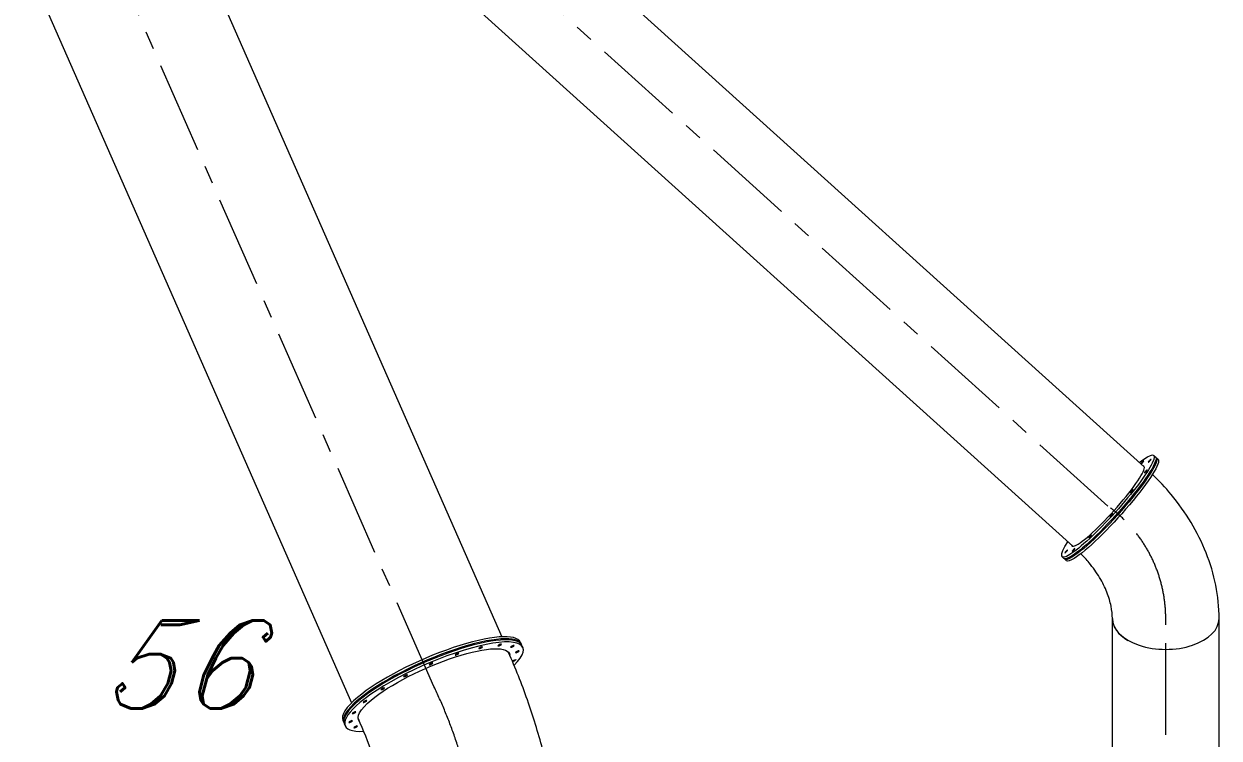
# Model space of a CAD drawing. Header units: inches. Extents: x -350577 to -266477, y -437959 to -377535.
# Drawn here: x -281470 to -277394, y -420039 to -417605 of the extents above; entities that cross this region are included whole.
import ezdxf

# ---------------------------------------------------------------- set-up
doc = ezdxf.new("R2010")
doc.units = ezdxf.units.IN
doc.header["$MEASUREMENT"] = 0
doc.linetypes.add('CENTER', pattern=[2, 1.25, -0.25, 0.25, -0.25])
doc.layers.add('CENTER       (itatec)', color=4, linetype='CENTER', lineweight=9)
doc.layers.add('ORGINAL (itatec)', color=3, linetype='Continuous', lineweight=9)
doc.styles.add('Geniso', font='geniso.shx', dxfattribs={"oblique": 15})

msp = doc.modelspace()

# ---------------------------------------------------------------- linework, layer by layer
at = {"layer": 'CENTER       (itatec)', "ltscale": 250}
for points in [[(-279909.9, -421453.2), (-279909.9, -420573.1, 0.112637), (-280071.7, -419864), (-283725.7, -411558, -0.187723), (-283756.3, -410851.7), (-281168.2, -403884.9, 0.212912), (-281232.3, -402881.5), (-283112.9, -399781.8), (-283788, -399108.3, 0.060161), (-284342.4, -398674.5)], [(-277576.2, -420528.4), (-277576.2, -419631.8, 0.241863), (-277773.2, -419248.4), (-280768.6, -416546.2, -0.080744), (-280903.2, -416378.2), (-283209.5, -412731.4)]]:
    msp.add_lwpolyline(points, format="xyb", dxfattribs=at)
at = {"layer": 'ORGINAL (itatec)', "extrusion": (-5.55112e-17, 0.816497, 0.57735)}
for p, q in [((-281620.5, -415647.9), (-279840.6, -419694)), ((-282133, -415873.4), (-280353.2, -419919.5)), ((-277649.3, -419115.1), (-280616.8, -416437.9)), ((-277893.1, -419385.4), (-280860.7, -416708.2)), ((-277617.1, -419075.4), (-277611.2, -419080.7)), ((-277608.3, -419083.4), (-277602.4, -419088.7)), ((-277929.2, -419421.4), (-277923.4, -419426.7)), ((-277920.4, -419429.4), (-277914.5, -419434.7)), ((-277758.2, -420146.3), (-277758.2, -419631.8)), ((-277394.2, -420146.3), (-277394.2, -419632)), ((-279776.5, -419712.9), (-279773.4, -419720)), ((-279771.9, -419723.6), (-279768.7, -419730.7)), ((-280382.5, -419979.5), (-280379.4, -419986.6)), ((-280377.8, -419990.2), (-280374.7, -419997.3))]:
    msp.add_line(p, q, dxfattribs=at)
at = {"layer": 'ORGINAL (itatec)', "extrusion": (1.98019e-16, -2.91155e-17, -1)}
msp.add_ellipse((-277773.2, -419248.4), major_axis=(156.1, 173), ratio=0.139799, start_param=-0.674345, end_param=2.690633, dxfattribs=at)
at = {"layer": 'ORGINAL (itatec)', "extrusion": (5.68976e-16, -3.63767e-16, -1)}
for centre in [(-277767.3, -419253.7), (-277758.5, -419261.7)]:
    msp.add_ellipse(centre, major_axis=(156.1, 173), ratio=0.139799, start_param=0, end_param=2.690633, dxfattribs=at)
at = {"layer": 'ORGINAL (itatec)', "extrusion": (6.92629e-16, -4.75317e-16, -1)}
for centre, major_axis, start_param, end_param in [((-277764.3, -419256.4), (156.1, 173), -0.060835, 2.690633), ((-277630.9, -419094), (-4.69, -5.2), -3.592552777769129, 2.690632529410457), ((-277834.3, -419352.5), (-4.69, -5.2), -3.592552777769002, 2.690632529410584), ((-277915.4, -419402.9), (-4.69, -5.2), -3.592552777770103, 2.690632529409483)]:
    msp.add_ellipse(centre, major_axis=major_axis, ratio=0.139799, start_param=start_param, end_param=end_param, dxfattribs=at)
at = {"layer": 'ORGINAL (itatec)'}
for centre, major_axis, ratio, start_param, end_param in [((-277773.2, -419248.4), (122.6, 135.9), 0.139799, -2.690633, 0.104589), ((-277773.2, -419248.4), (-122.6, -135.9), 0.139799, -0.104589, 0.45096), ((-277576.2, -419631.8), (-182, 0), 0.57735, -0.002247, 0.785402), ((-277576.2, -419631.8), (-182, 0), 0.57735, 0, 3.141593), ((-280079.5, -419846.2), (303, 133.3), 0.244262, 0, 2.440984), ((-280076.4, -419853.3), (303, 133.3), 0.244262, -0.02399, 2.440984), ((-280074.8, -419856.9), (303, 133.3), 0.244262, 0, 2.440984), ((-280071.7, -419864), (303, 133.3), 0.244262, -0.565371, 2.440984), ((-280079.5, -419846.2), (-303, -133.3), 0.244262, -0.700608, 0), ((-280071.7, -419864), (-303, -133.3), 0.244262, -0.700608, 0.558728), ((-280076.4, -419853.3), (-303, -133.3), 0.244262, -0.700608, 0.02399), ((-280074.8, -419856.9), (-303, -133.3), 0.244262, -0.700608, 0)]:
    msp.add_ellipse(centre, major_axis=major_axis, ratio=ratio, start_param=start_param, end_param=end_param, dxfattribs=at)
at = {"layer": 'ORGINAL (itatec)', "extrusion": (0, 0, -1)}
msp.add_ellipse((-277655.8, -419099.2), major_axis=(-4.69, -5.2), ratio=0.139799, start_param=-3.592552777770226, end_param=2.69063252940936, dxfattribs=at)
at = {"layer": 'ORGINAL (itatec)', "extrusion": (3.21672e-16, -1.40666e-16, -1)}
for centre, start_param, end_param in [((-277644.2, -419130.2), -3.59255277776985, 2.690632529409736), ((-277692, -419198), -3.592552777769554, 2.690632529410032), ((-277761.6, -419279.4), -3.592552777769554, 2.690632529410032), ((-277890.5, -419397.7), -3.592552777770232, 2.690632529409354)]:
    msp.add_ellipse(centre, major_axis=(-4.69, -5.2), ratio=0.139799, start_param=start_param, end_param=end_param, dxfattribs=at)
at = {"layer": 'ORGINAL (itatec)', "extrusion": (1.05552e-15, -6.53166e-16, -1)}
msp.add_ellipse((-277635.4, -419138.1), major_axis=(4.69, 5.2), ratio=0.139799, start_param=-0.004457, end_param=1.403283, dxfattribs=at)
at = {"layer": 'ORGINAL (itatec)', "extrusion": (2.80454e-16, -1.03482e-16, -1)}
msp.add_ellipse((-277683.2, -419206), major_axis=(4.69, 5.2), ratio=0.139799, start_param=-0.45096, end_param=3.25047, dxfattribs=at)
at = {"layer": 'ORGINAL (itatec)', "extrusion": (4.45324e-16, -2.52216e-16, -1)}
msp.add_ellipse((-277683.2, -419206), major_axis=(4.69, 5.2), ratio=0.139799, start_param=-0.906251, end_param=-0.45096, dxfattribs=at)
at = {"layer": 'ORGINAL (itatec)', "extrusion": (1.39333e-15, -1.10744e-15, -1)}
msp.add_ellipse((-277752.8, -419287.4), major_axis=(4.69, 5.2), ratio=0.139799, start_param=-0.45096, end_param=4.181837, dxfattribs=at)
at = {"layer": 'ORGINAL (itatec)', "extrusion": (5.31793e-16, -4.04984e-16, -1)}
msp.add_ellipse((-277752.8, -419287.4), major_axis=(4.69, 5.2), ratio=0.139799, start_param=-0.912191, end_param=-0.45096, dxfattribs=at)
at = {"layer": 'ORGINAL (itatec)', "extrusion": (4.78473e-16, -1.32598e-16, -1)}
msp.add_ellipse((-277773.2, -419248.4), major_axis=(-156.1, -173), ratio=0.139799, start_param=-0.45096, end_param=0.674345, dxfattribs=at)
at = {"layer": 'ORGINAL (itatec)', "extrusion": (2.84488e-16, -1.81883e-16, -1)}
msp.add_ellipse((-277825.4, -419360.5), major_axis=(4.69, 5.2), ratio=0.139799, start_param=0.300196, end_param=3.898073, dxfattribs=at)
at = {"layer": 'ORGINAL (itatec)', "extrusion": (3.13604e-16, 1.6136e-17, -1)}
msp.add_ellipse((-277767.3, -419253.7), major_axis=(-156.1, -173), ratio=0.139799, start_param=-0.45096, end_param=0, dxfattribs=at)
at = {"layer": 'ORGINAL (itatec)', "extrusion": (7.75064e-16, -5.49684e-16, -1)}
msp.add_ellipse((-277764.3, -419256.4), major_axis=(-156.1, -173), ratio=0.139799, start_param=-0.45096, end_param=0.060835, dxfattribs=at)
at = {"layer": 'ORGINAL (itatec)', "extrusion": (7.41914e-16, -6.69302e-16, -1)}
msp.add_ellipse((-277758.5, -419261.7), major_axis=(-156.1, -173), ratio=0.139799, start_param=-0.45096, end_param=0, dxfattribs=at)
at = {"layer": 'ORGINAL (itatec)', "extrusion": (-2.84472e-16, 7.84533e-16, -1)}
msp.add_ellipse((-280071.7, -419864), major_axis=(257.2, 113.1), ratio=0.244262, start_param=-2.440984, end_param=0.085301, dxfattribs=at)
at = {"layer": 'ORGINAL (itatec)', "extrusion": (-2.97663e-16, 1.02131e-15, -1)}
for centre in [(-279912.9, -419731.2), (-279847.9, -419722.1), (-279804.8, -419726.8), (-279787.9, -419745.1), (-280081.6, -419786.2), (-279993.4, -419753.3), (-280168.8, -419826.8), (-280246.5, -419871), (-280307.1, -419914.5), (-280355.6, -419982.9)]:
    msp.add_ellipse(centre, major_axis=(6.41, 2.82), ratio=0.244262, start_param=-5.582577, end_param=0.700608, dxfattribs=at)
at = {"layer": 'ORGINAL (itatec)', "extrusion": (-1.21899e-16, 5.52825e-16, -1)}
msp.add_ellipse((-280086.3, -419775.6), major_axis=(6.41, 2.82), ratio=0.244262, start_param=-1.818465, end_param=-1.185621, dxfattribs=at)
at = {"layer": 'ORGINAL (itatec)', "extrusion": (-1.28006e-16, 4.28849e-16, -1)}
msp.add_ellipse((-280073.3, -419860.4), major_axis=(256.3, 112.7), ratio=0.244262, start_param=-0.034736, end_param=0, dxfattribs=at)
at = {"layer": 'ORGINAL (itatec)', "extrusion": (-1.98117e-16, 5.19297e-16, -1)}
msp.add_ellipse((-280076.4, -419853.3), major_axis=(257.2, 113.1), ratio=0.244262, start_param=0.084869, end_param=0.088056, dxfattribs=at)
at = {"layer": 'ORGINAL (itatec)', "extrusion": (-1.3191e-17, 2.36777e-16, -1)}
msp.add_ellipse((-280074.8, -419856.9), major_axis=(257.2, 113.1), ratio=0.244262, start_param=0.056542, end_param=0.084425, dxfattribs=at)
at = {"layer": 'ORGINAL (itatec)', "extrusion": (-1.76741e-16, 9.53214e-16, -1)}
msp.add_ellipse((-279798.7, -419774.9), major_axis=(6.41, 2.82), ratio=0.244262, start_param=-2.59336, end_param=0.700608, dxfattribs=at)
at = {"layer": 'ORGINAL (itatec)', "extrusion": (-2.63821e-17, 4.73553e-16, -1)}
msp.add_ellipse((-279798.7, -419774.9), major_axis=(-6.41, -2.82), ratio=0.244262, start_param=-2.440984, end_param=-0.541056, dxfattribs=at)
at = {"layer": 'ORGINAL (itatec)', "extrusion": (-7.71941e-17, 4.51201e-16, -1)}
msp.add_ellipse((-280071.7, -419864), major_axis=(-257.2, -113.1), ratio=0.244262, start_param=-0.083186, end_param=0.700608, dxfattribs=at)
at = {"layer": 'ORGINAL (itatec)', "extrusion": (-1.66603e-16, 6.54449e-16, -1)}
for centre in [(-280344.7, -419953), (-280338.6, -420001.1)]:
    msp.add_ellipse(centre, major_axis=(6.41, 2.82), ratio=0.244262, start_param=-5.582577, end_param=0.700608, dxfattribs=at)
at = {"layer": 'ORGINAL (itatec)', "extrusion": (-3.24896e-17, 3.49577e-16, -1)}
msp.add_ellipse((-280073.3, -419860.4), major_axis=(-256.3, -112.7), ratio=0.244262, start_param=0, end_param=0.034736, dxfattribs=at)
at = {"layer": 'ORGINAL (itatec)', "extrusion": (1.52687e-17, 3.09941e-16, -1)}
msp.add_ellipse((-280076.4, -419853.3), major_axis=(-257.2, -113.1), ratio=0.244262, start_param=-0.088056, end_param=-0.084869, dxfattribs=at)
at = {"layer": 'ORGINAL (itatec)', "extrusion": (-7.08356e-18, 3.60753e-16, -1)}
msp.add_ellipse((-280074.8, -419856.9), major_axis=(-257.2, -113.1), ratio=0.244262, start_param=-0.084343, end_param=-0.056542, dxfattribs=at)
at = {"layer": 'ORGINAL (itatec)'}
for points, knots in [([(-277394.2, -419631.8), (-277394.2, -419593.7), (-277398.2, -419555.6), (-277413.2, -419480.7), (-277424.2, -419443.8), (-277452.6, -419372.3), (-277469.9, -419337.6), (-277509.9, -419271), (-277532.6, -419239.2), (-277577.6, -419185), (-277599, -419162.1), (-277621.6, -419140.5)], [4.712389, 4.712389, 4.712389, 4.712389, 4.8922224, 4.8922224, 5.0720558, 5.0720558, 5.2518892, 5.2518892, 5.4317226, 5.4317226, 5.574575, 5.574575, 5.574575, 5.574575]), ([(-277758.2, -419631.8), (-277758.2, -419618.8), (-277759.6, -419604.6), (-277765.6, -419574.6), (-277770.3, -419558.6), (-277783.3, -419525.8), (-277791.6, -419508.8), (-277812, -419475), (-277824, -419458.1), (-277846.4, -419431.1), (-277855.8, -419420.8), (-277865.8, -419410.8)], [4.712389, 4.712389, 4.712389, 4.712389, 4.8922224, 4.8922224, 5.0720558, 5.0720558, 5.2518892, 5.2518892, 5.4317226, 5.4317226, 5.5464944, 5.5464944, 5.5464944, 5.5464944]), ([(-279629.9, -420573), (-279629.9, -420520.6), (-279632.8, -420467), (-279643.9, -420357.6), (-279652, -420301.9), (-279673.2, -420189.6), (-279686.1, -420133.1), (-279716.5, -420020.5), (-279733.8, -419964.5), (-279772.5, -419854.3), (-279793.9, -419800.2), (-279817, -419747.7)], [4.7127644, 4.7127644, 4.7127644, 4.7127644, 4.9018889, 4.9018889, 5.0913888, 5.0913888, 5.2808887, 5.2808887, 5.4703887, 5.4703887, 5.6598886, 5.6598886, 5.6598886, 5.6598886]), ([(-280189.9, -420573.4), (-280189.9, -420541.7), (-280191.7, -420506.3), (-280199.3, -420430.8), (-280205.2, -420390.7), (-280220.7, -420307.9), (-280230.5, -420265.3), (-280253.5, -420179.8), (-280266.8, -420137), (-280296.3, -420053.1), (-280312.4, -420012.2), (-280329.6, -419973.2)], [4.712389, 4.712389, 4.712389, 4.712389, 4.9018889, 4.9018889, 5.0913888, 5.0913888, 5.2808887, 5.2808887, 5.4703887, 5.4703887, 5.6598886, 5.6598886, 5.6598886, 5.6598886])]:
    msp.add_open_spline(points, degree=3, knots=knots, dxfattribs=at)

# ---------------------------------------------------------------- texts
at = {"layer": 'ORGINAL (itatec)', "color": 7, "insert": (-280925.5, -419788.4), "char_height": 300, "attachment_point": 5, "style": 'Geniso'}
msp.add_mtext('{\\Fitalic|c0;56}', dxfattribs=at)

doc.saveas('drawing.dxf')
